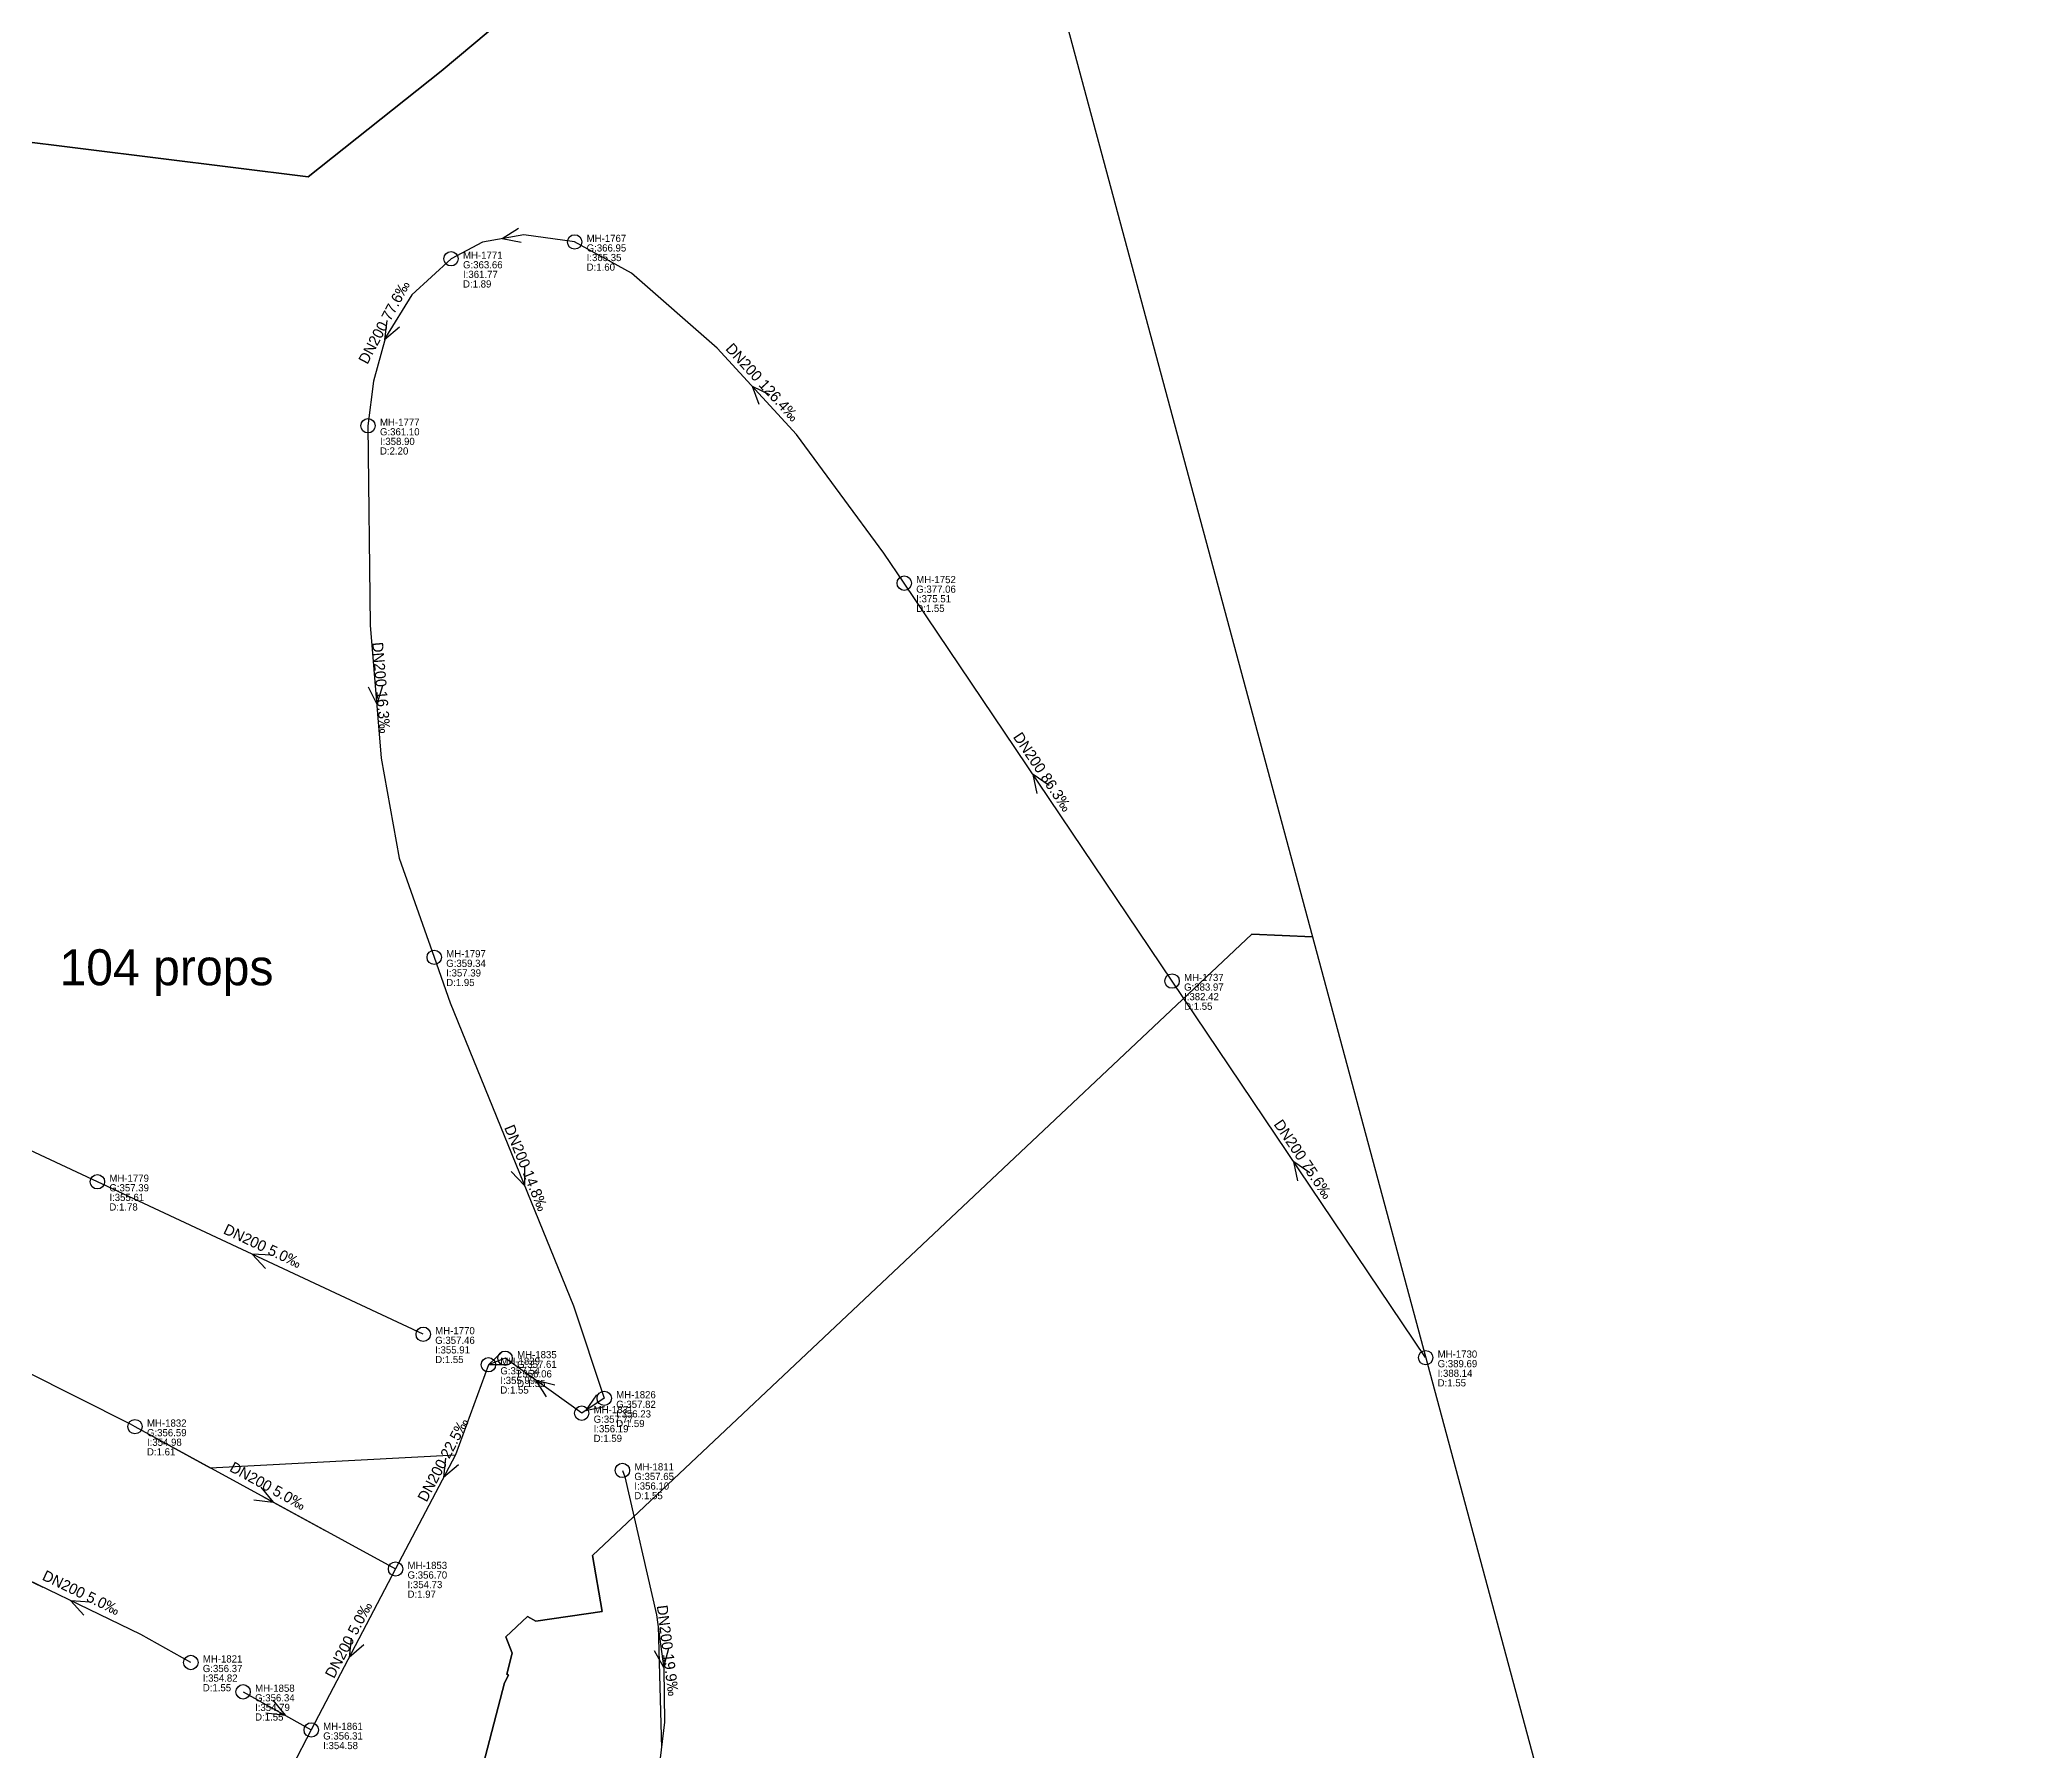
# Model space of a CAD drawing. Header units: metres. Extents: x 449901 to 451990, y 2566737 to 2570846.
# Drawn here: x 451040.6 to 451371.6, y 2567440.2 to 2567725.5 of the extents above; entities that cross this region are included whole.
import ezdxf
from ezdxf.enums import TextEntityAlignment as Align

# ---------------------------------------------------------------- set-up
doc = ezdxf.new("R2010")
doc.units = ezdxf.units.M
for name, color, linetype in [('SEW-CATCHMENT', 4, 'Continuous'), ('SEW-CATCHMENT-LABEL', 4, 'Continuous'), ('SEW-LABEL', 2, 'Continuous'), ('SEW-MH', 7, 'Continuous'), ('SEW-MH-LABEL', 8, 'Continuous'), ('SEW-PIPE-DN200', 3, 'Continuous'), ('SEW-RIDER', 8, 'Continuous')]:
    doc.layers.add(name, color=color, linetype=linetype)

msp = doc.modelspace()

# ---------------------------------------------------------------- linework, layer by layer
at = {"layer": 'SEW-CATCHMENT'}
for points in [[(451133.78, 2567742.28), (451107.56, 2567720.25), (451085.38, 2567702.62), (451035.32, 2567708.9), (451034.31, 2567735.98)], [(451034.31, 2567735.98), (451035.32, 2567708.9), (451085.38, 2567702.62), (451107.56, 2567720.25), (451133.78, 2567742.28)], [(451207.65, 2567743.81), (451252.85, 2567575.86), (451242.75, 2567576.3), (451132.77, 2567472.7), (451134.38, 2567463.35), (451123.33, 2567461.74), (451121.96, 2567462.52), (451118.33, 2567459.1), (451119.37, 2567456.37), (451118.47, 2567452.88), (451118.76, 2567452.72), (451118.09, 2567451.42), (451114.22, 2567436.49)], [(451114.22, 2567436.49), (451118.09, 2567451.42), (451118.76, 2567452.72), (451118.47, 2567452.88), (451119.37, 2567456.37), (451118.33, 2567459.1), (451121.96, 2567462.52), (451123.33, 2567461.74), (451134.38, 2567463.35), (451132.77, 2567472.7), (451242.75, 2567576.3), (451252.85, 2567575.86), (451371.59, 2567134.66)]]:
    msp.add_lwpolyline(points, dxfattribs=at)
at = {"layer": 'SEW-LABEL'}
for p, q in [((451120.44, 2567694.04), (451117.7, 2567692.33)), ((451120.87, 2567691.68), (451117.7, 2567692.33)), ((451098.46, 2567678.67), (451098.11, 2567675.46)), ((451100.58, 2567677.55), (451098.11, 2567675.46)), ((451160.6, 2567664.65), (451159.46, 2567667.68)), ((451162.37, 2567666.28), (451159.46, 2567667.68)), ((451095.36, 2567617.55), (451096.8, 2567614.66)), ((451097.75, 2567617.75), (451096.8, 2567614.66)), ((451206.96, 2567599.77), (451206.28, 2567602.93)), ((451208.95, 2567601.11), (451206.28, 2567602.93)), ((451119.22, 2567536.74), (451121.46, 2567534.41)), ((451121.44, 2567537.64), (451121.46, 2567534.41)), ((451250.44, 2567535.18), (451249.76, 2567538.34)), ((451252.43, 2567536.52), (451249.76, 2567538.34)), ((451078.23, 2567520.58), (451076.02, 2567522.94)), ((451079.25, 2567522.75), (451076.02, 2567522.94)), ((451117.78, 2567506.7), (451115.42, 2567504.49)), ((451118.65, 2567504.46), (451115.42, 2567504.49)), ((451125.12, 2567499.15), (451123.38, 2567501.87)), ((451126.52, 2567501.1), (451123.38, 2567501.87)), ((451133.45, 2567499.49), (451131.61, 2567496.83)), ((451134.77, 2567497.49), (451131.61, 2567496.83)), ((451108.28, 2567488.92), (451107.95, 2567485.7)), ((451110.41, 2567487.8), (451107.95, 2567485.7)), ((451077.47, 2567484.07), (451079.53, 2567481.58)), ((451076.32, 2567481.96), (451079.53, 2567481.58)), ((451047.95, 2567462.74), (451045.77, 2567465.13)), ((451048.99, 2567464.9), (451045.77, 2567465.13)), ((451092.54, 2567458.89), (451092.21, 2567455.68)), ((451094.66, 2567457.78), (451092.21, 2567455.68)), ((451143.09, 2567456.85), (451144.65, 2567454.03)), ((451145.47, 2567457.15), (451144.65, 2567454.03)), ((451078.29, 2567446.45), (451081.5, 2567446.03)), ((451079.47, 2567448.54), (451081.5, 2567446.03))]:
    msp.add_line(p, q, dxfattribs=at)
at = {"layer": 'SEW-MH'}
for centre in [(451129.81, 2567691.79), (451109.19, 2567688.98), (451095.34, 2567661.12), (451184.78, 2567634.87), (451106.39, 2567572.46), (451229.45, 2567568.5), (451050.21, 2567535.02), (451104.55, 2567509.58), (451118.21, 2567505.58), (451271.74, 2567505.68), (451115.42, 2567504.49), (451134.74, 2567498.9), (451130.98, 2567496.42), (451056.48, 2567494.17), (451137.77, 2567486.87), (451099.94, 2567470.43), (451065.79, 2567454.83), (451074.51, 2567449.94), (451085.87, 2567443.58)]:
    msp.add_circle(centre, 1.2, dxfattribs=at)
at = {"layer": 'SEW-PIPE-DN200'}
for points in [[(451129.81, 2567691.79), (451129.81, 2567691.79), (451121.35, 2567692.98), (451114.43, 2567691.74), (451109.19, 2567688.98), (451109.19, 2567688.98)], [(451184.78, 2567634.87), (451181.39, 2567639.9), (451166.82, 2567659.65), (451153.6, 2567674.06), (451139.27, 2567686.6), (451129.81, 2567691.79)], [(451109.19, 2567688.98), (451102.64, 2567682.94), (451098.25, 2567675.87), (451096.26, 2567668.55), (451095.34, 2567661.12)], [(451095.34, 2567661.12), (451095.34, 2567661.12), (451095.71, 2567627.86), (451097.55, 2567605.69), (451100.55, 2567589.02), (451106.39, 2567572.46)], [(451229.45, 2567568.5), (451184.78, 2567634.87)], [(451106.39, 2567572.46), (451109.07, 2567564.85), (451129.64, 2567514.33), (451134.74, 2567498.9)], [(451271.74, 2567505.68), (451229.45, 2567568.5)], [(451050.21, 2567535.02), (451008.5, 2567554.55)], [(451104.55, 2567509.58), (451050.21, 2567535.02)], [(451002.89, 2567521.14), (451055.65, 2567494.62), (451056.48, 2567494.17)], [(451115.42, 2567504.49), (451109.93, 2567489.47), (451099.94, 2567470.43)], [(451118.21, 2567505.58), (451115.42, 2567504.49)], [(451130.98, 2567496.42), (451118.21, 2567505.58)], [(451134.74, 2567498.9), (451130.98, 2567496.42)], [(451056.48, 2567494.17), (451099.94, 2567470.43)], [(451137.77, 2567486.87), (451138.18, 2567485.82), (451143.48, 2567462.8), (451144.69, 2567453.83), (451144.8, 2567444.86), (451143.5, 2567434.27), (451139.97, 2567424.11), (451139.97, 2567424.11)], [(451065.79, 2567454.83), (451057.44, 2567459.5), (451031.64, 2567471.94), (451027.81, 2567471.94)], [(451099.94, 2567470.43), (451085.87, 2567443.58)], [(451074.51, 2567449.94), (451085.87, 2567443.58)], [(451085.87, 2567443.58), (451076.34, 2567425.23)]]:
    msp.add_lwpolyline(points, dxfattribs=at)
at = {"layer": 'SEW-RIDER'}
for points in [[(451059.77, 2567492.37), (451069.03, 2567487.31), (451109.93, 2567489.47)], [(451077.78, 2567482.53), (451088.09, 2567476.9)], [(451041.18, 2567467.34), (451033.85, 2567470.87)], [(451143.72, 2567460.97), (451144.27, 2567440.55)]]:
    msp.add_lwpolyline(points, dxfattribs=at)

# ---------------------------------------------------------------- texts
at = {"layer": 'SEW-CATCHMENT-LABEL'}
msp.add_text('C2 -> MH-1900  104 props', height=6, dxfattribs=at).set_placement((451031.97, 2567567.8), align=Align.CENTER)
at = {"layer": 'SEW-LABEL'}
for s, rotation, p in [('DN200 77.6‰', 61.9881, (451098.82, 2567677.99)), ('DN200 126.4‰', 312.54, (451160.47, 2567667.77)), ('DN200 16.3‰', -85.2414, (451096.68, 2567617.36)), ('DN200 86.3‰', 303.9444, (451207.12, 2567602.89)), ('DN200 14.8‰', -67.8403, (451120.9, 2567537)), ('DN200 75.6‰', 303.9444, (451250.59, 2567538.29)), ('DN200 5.0‰', 334.9115, (451077.38, 2567523.5)), ('DN200 22.5‰', 62.333, (451108.65, 2567488.23)), ('DN200 5.0‰', -28.6466, (451078.21, 2567483.5)), ('DN200 5.0‰', 334.2635, (451047.12, 2567465.67)), ('DN200 5.0‰', 62.3334, (451092.9, 2567458.2)), ('DN200 19.9‰', -82.8176, (451144.46, 2567456.72))]:
    msp.add_text(s, height=1.8, rotation=rotation, dxfattribs=at).set_placement(p, align=Align.CENTER)
at = {"layer": 'SEW-MH-LABEL'}
for s, p in [('G:366.95', (451131.81, 2567690.19)), ('MH-1767', (451131.81, 2567691.79)), ('G:363.66', (451111.19, 2567687.38)), ('MH-1771', (451111.19, 2567688.98)), ('D:1.60', (451131.81, 2567686.99)), ('I:365.35', (451131.81, 2567688.59)), ('D:1.89', (451111.19, 2567684.18)), ('I:361.77', (451111.19, 2567685.78)), ('MH-1777', (451097.34, 2567661.12)), ('G:361.10', (451097.34, 2567659.52)), ('I:358.90', (451097.34, 2567657.92)), ('D:2.20', (451097.34, 2567656.32)), ('MH-1752', (451186.78, 2567634.87)), ('G:377.06', (451186.78, 2567633.27)), ('I:375.51', (451186.78, 2567631.67)), ('D:1.55', (451186.78, 2567630.07)), ('MH-1797', (451108.39, 2567572.46)), ('G:359.34', (451108.39, 2567570.86)), ('D:1.95', (451108.39, 2567567.66)), ('I:357.39', (451108.39, 2567569.26)), ('MH-1737', (451231.45, 2567568.5)), ('G:383.97', (451231.45, 2567566.9)), ('I:382.42', (451231.45, 2567565.3)), ('D:1.55', (451231.45, 2567563.7)), ('MH-1779', (451052.21, 2567535.02)), ('G:357.39', (451052.21, 2567533.42)), ('I:355.61', (451052.21, 2567531.82)), ('D:1.78', (451052.21, 2567530.22)), ('MH-1770', (451106.55, 2567509.58)), ('G:357.46', (451106.55, 2567507.98)), ('D:1.55', (451106.55, 2567504.78)), ('I:355.91', (451106.55, 2567506.38)), ('MH-1835', (451120.21, 2567505.58)), ('MH-1730', (451273.74, 2567505.68)), ('G:357.54', (451117.42, 2567502.89)), ('MH-1839', (451117.42, 2567504.49)), ('G:357.61', (451120.21, 2567503.98)), ('I:356.06', (451120.21, 2567502.38)), ('G:389.69', (451273.74, 2567504.08)), ('I:388.14', (451273.74, 2567502.48)), ('D:1.55', (451117.42, 2567499.69)), ('I:355.99', (451117.42, 2567501.29)), ('D:1.55', (451120.21, 2567500.78)), ('MH-1826', (451136.74, 2567498.9)), ('D:1.55', (451273.74, 2567500.88)), ('G:357.77', (451132.98, 2567494.82)), ('MH-1831', (451132.98, 2567496.42)), ('G:357.82', (451136.74, 2567497.3)), ('I:356.23', (451136.74, 2567495.7)), ('G:356.59', (451058.48, 2567492.57)), ('MH-1832', (451058.48, 2567494.17)), ('D:1.59', (451132.98, 2567491.62)), ('I:356.19', (451132.98, 2567493.22)), ('D:1.59', (451136.74, 2567494.1)), ('D:1.61', (451058.48, 2567489.37)), ('I:354.98', (451058.48, 2567490.97)), ('G:357.65', (451139.77, 2567485.27)), ('MH-1811', (451139.77, 2567486.87)), ('D:1.55', (451139.77, 2567482.07)), ('I:356.10', (451139.77, 2567483.67)), ('G:356.70', (451101.94, 2567468.83)), ('MH-1853', (451101.94, 2567470.43)), ('D:1.97', (451101.94, 2567465.63)), ('I:354.73', (451101.94, 2567467.23)), ('G:356.37', (451067.79, 2567453.23)), ('MH-1821', (451067.79, 2567454.83)), ('D:1.55', (451067.79, 2567450.03)), ('I:354.82', (451067.79, 2567451.63)), ('MH-1858', (451076.51, 2567449.94)), ('G:356.34', (451076.51, 2567448.34)), ('I:354.79', (451076.51, 2567446.74)), ('D:1.55', (451076.51, 2567445.14)), ('G:356.31', (451087.87, 2567441.98)), ('MH-1861', (451087.87, 2567443.58)), ('I:354.58', (451087.87, 2567440.38))]:
    msp.add_text(s, height=1.2, dxfattribs=at).set_placement(p)

doc.saveas('drawing.dxf')
